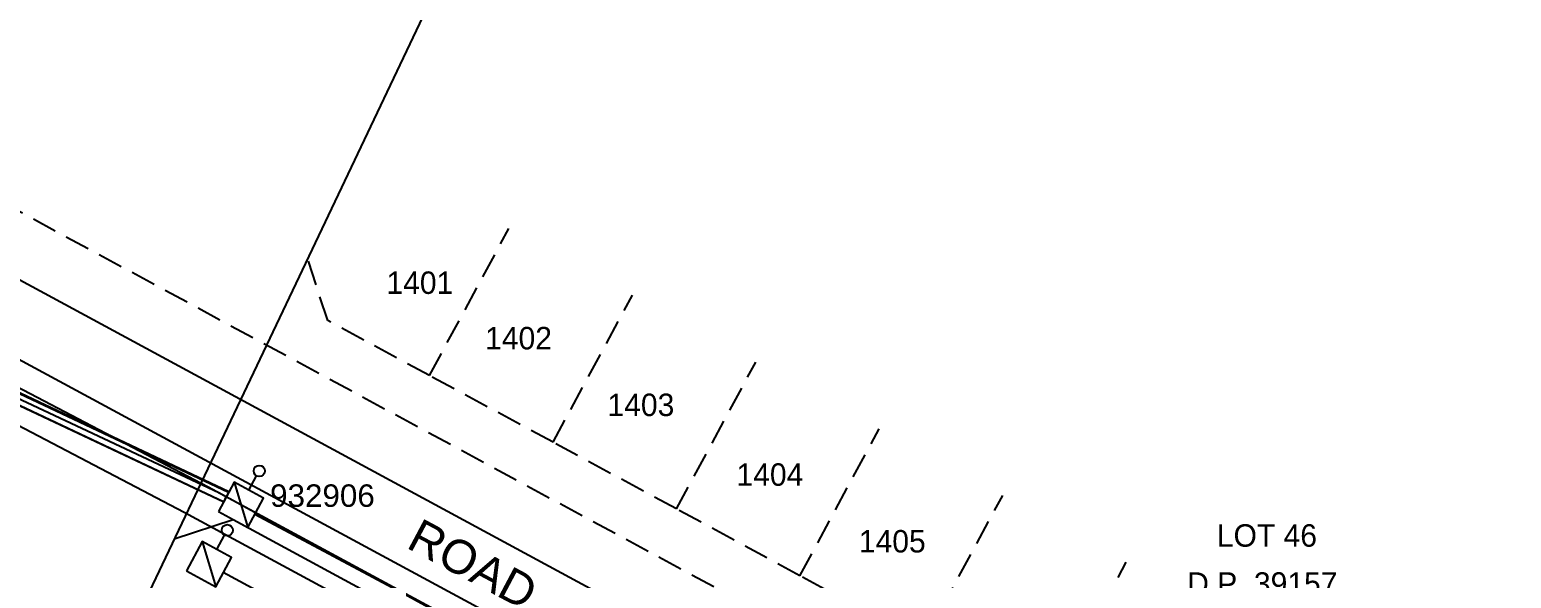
# Model space of a CAD drawing. Header units: metres. Extents: x 303507 to 304452, y 6274483 to 6275961.
# Drawn here: x 303586.5 to 303718.5, y 6275204.1 to 6275253 of the extents above; entities that cross this region are included whole.
import ezdxf
from ezdxf.enums import TextEntityAlignment as Align

# ---------------------------------------------------------------- set-up
doc = ezdxf.new("R2010")
doc.units = ezdxf.units.M
doc.header["$LTSCALE"] = 0.7
doc.linetypes.add('DASHED', pattern=[19.05, 12.7, -6.35])
doc.layers.get('0').update_dxf_attribs({"color": 6})
for name, color, linetype in [('_User Miscellaneous10', 8, 'Continuous'), ('_User Miscellaneous11', 7, 'Continuous'), ('_User Miscellaneous7', 150, 'Continuous'), ('_User Miscellaneous8', 7, 'Continuous'), ('_User Miscellaneous9', 8, 'Continuous'), ('Cadastre Developer_SP_NEW', 4, 'Continuous'), ('Cadastre Roads_SP_NEW', 8, 'Continuous'), ('Duct_SP_NEW', 2, 'Continuous'), ('Mains_HV_NEW_U72', 2, 'Continuous'), ('Mains_LV_NEW_R6', 2, 'Continuous'), ('Mains_LV_NEW_T84', 2, 'Continuous'), ('SupportsUG_SP_LV_SL_NEW', 2, 'Continuous'), ('Trench_SP_NEW', 2, 'Continuous')]:
    doc.layers.add(name, color=color, linetype=linetype)
doc.layers.add('_User Miscellaneous5', color=7, linetype='Continuous', lineweight=35)
doc.styles.add('ARIAL', font='arial.ttf', dxfattribs={"height": 2})
doc.styles.add('ARIAL 3.0', font='arial.ttf', dxfattribs={"height": 3})
doc.styles.add('COPPER', font='')
doc.styles.add('Dot', font='dotfont.shx', dxfattribs={"height": 2})
doc.styles.add('POLE_LABEL', font='arial.ttf')
doc.styles.add('SL_LABEL', font='arial.ttf')
doc.styles.get("Standard").update_dxf_attribs({"font": 'arial.ttf'})
doc.styles.add('style1', font='iso3098b.shx')
doc.styles.get('COPPER').set_extended_font_data('CopprplGoth Bd BT')
doc.linetypes.add('Cable New UG', pattern='A,8,-1,["x",style1,S=3.5,R=0,X=0.35,Y=-1],-3.5', length=12.5)
doc.linetypes.add('Cable Z', pattern='A,8,-1,["Z",Standard,S=2.5,R=0,X=0.35,Y=-1.25],-3.5', length=12.5)
doc.linetypes.add('IE Trench HV', pattern='A,8,-2,["/",style1,S=2.5,R=0,X=0.1,Y=-1],-4.5', length=14.5)

# ---------------------------------------------------------------- blocks, each defined once
blk = doc.blocks.new('*U107')
at = {"layer": '_User Miscellaneous7', "lineweight": -3}
for points in [[(0, -3.03), (0, -1.58)], [(-1.49, -3.03), (1.5, -6.01)]]:
    blk.add_lwpolyline(points, dxfattribs=at)
blk.add_lwpolyline([(-1.49, -6), (1.49, -6), (1.49, -3.03), (-1.49, -3.03)], close=True, dxfattribs=at)
blk.add_circle((0, -1.08), 0.5, dxfattribs=at)
at = {"layer": '_User Miscellaneous8', "color": 2, "lineweight": -3}
blk.add_lwpolyline([(-1.49, 0), (1.49, 0), (1.49, 2.97), (-1.49, 2.97)], close=True, dxfattribs=at)
blk.add_lwpolyline([(-1.49, 2.97), (1.5, -0.01)], dxfattribs=at)
at = {"style": 'POLE_LABEL', "flags": 9}
blk.add_attdef('STRUCTURE_PLANT_NUMBER', text='', height=0.2, dxfattribs=at).set_placement((1.64, 1.73), align=Align.MIDDLE_LEFT)
for tag, flags, p in [('STREET_CODE', 9, (1.64, 1.49)), ('COLUMN_TYPE', 9, (1.64, 1.29)), ('OWNED_BY', 9, (1.64, 1.09)), ('OPERATED_BY', 9, (1.64, 0.89)), ('STATE', 9, (1.64, 0.49)), ('MAINTAINED_BY', 9, (1.64, 0.69)), ('USAGE', 9, (1.64, 0.29)), ('LEGEND', 9, (1.64, 0.09)), ('SUBURB', 9, (1.64, -0.31)), ('STREETNAME', 9, (1.64, -0.51)), ('Z', 1, (1.64, -1.31)), ('PARENT', 9, (1.64, -0.11)), ('LOCATION', 9, (1.64, -0.71)), ('NOTES', 9, (1.64, -0.91)), ('LABEL_ALIGNMENT', 9, (1.64, -1.11))]:
    blk.add_attdef(tag, text='', height=0.2, dxfattribs=dict(flags=flags)).set_placement(p, align=Align.MIDDLE_LEFT)
at = {"layer": '_User Miscellaneous5', "style": 'ARIAL', "flags": 8}
blk.add_attdef('ASSET_NUM', text='', height=2, dxfattribs=at).set_placement((2, 3.49), align=Align.MIDDLE_LEFT)
blk = doc.blocks.new('*U66')
at = {"layer": '_User Miscellaneous8', "color": 2}
blk.add_line((0, 0), (0, 1.45), dxfattribs=at)
blk.add_circle((0, 1.95), 0.5, dxfattribs=at)
for tag, p, flags in [('Z', (0, 0), 1), ('OPERATED_BY', (0, -9.61), 9)]:
    blk.add_attdef(tag, p, '', height=0.2, dxfattribs=dict(flags=flags))
at = {"style": 'SL_LABEL', "flags": 9}
blk.add_attdef('STREET_CODE', text='', height=0.2, dxfattribs=at).set_placement((0, -0.2), align=Align.MIDDLE_LEFT)
at = {"flags": 9}
for tag, p in [('CONSTRUCTED_VOLTAGE', (0, -0.4)), ('CONTROL_TYPE', (0, -0.6)), ('OPERATING_VOLTAGE', (0, -1.4)), ('LANTERN_PURPOSE', (0, -0.8)), ('LANTERN_TYPE', (0, -1)), ('NO_PHASES', (0, -1.2)), ('ORIENTATION', (0, -1.6)), ('OWNED_BY', (0, -1.8)), ('STATE', (0, -2)), ('CEXIST', (0, -2.4)), ('CNEW', (0, -2.6)), ('USAGE', (0, -2.2)), ('CNUMBER', (0, -2.8)), ('CREMOVE', (0, -3)), ('CREPLACE', (0, -3.2)), ('LKINGHEIGHT', (0, -3.4)), ('LBRACKET', (0, -3.6)), ('LBRACKETVOCAB', (0, -3.8)), ('LCATEGORY', (0, -4)), ('LCHARGE1', (0, -4.2)), ('LCHARGE1PERCENT', (0, -4.4)), ('LCHARGE2', (0, -4.6)), ('LCHARGE2PERCENT', (0, -4.8)), ('LCHARGE3', (0, -5)), ('LCHARGE3PERCENT', (0, -5.2)), ('LEXIST', (0, -5.4)), ('LLAMP', (0, -5.6)), ('LLAMPVOCAB', (0, -5.8)), ('LMAST', (0, -6)), ('LMASTVOCAB', (0, -6.2)), ('LNEW', (0, -6.4)), ('LANTNUMBER', (0, -6.6)), ('LOUTREACH', (0, -7)), ('LOUTREACHVOCAB', (0, -7.2)), ('LRATECODE', (0, -7.4)), ('LREMOVE', (0, -7.6)), ('LREPLACE', (0, -7.8)), ('LTYPE', (0, -8)), ('SUBURB', (0, -8.6)), ('STREETNAME', (0, -8.8)), ('LTYPEVOCAB', (0, -8.2)), ('LEGEND', (0, -8.4)), ('LOCATION', (0, -9)), ('NOTES', (0, -9.2)), ('MAINTAINED_BY', (0, -9.86))]:
    blk.add_attdef(tag, text='', height=0.2, dxfattribs=at).set_placement(p, align=Align.MIDDLE_LEFT)

msp = doc.modelspace()

# ---------------------------------------------------------------- linework, layer by layer
at = {"layer": '_User Miscellaneous10', "linetype": 'DASHED', "ltscale": 0.25}
for p, q in [((303622.1, 6275222.18), (303629.17, 6275235.28)), ((303613.03, 6275227.08), (303611.23, 6275232.6)), ((303633.1, 6275216.24), (303640.17, 6275229.33)), ((303622.1, 6275222.18), (303613.03, 6275227.08)), ((303644.09, 6275210.3), (303651.17, 6275223.39)), ((303633.1, 6275216.24), (303622.1, 6275222.18)), ((303655.09, 6275204.36), (303662.16, 6275217.45)), ((303644.09, 6275210.3), (303633.1, 6275216.24)), ((303666.09, 6275198.42), (303673.16, 6275211.5)), ((303655.09, 6275204.36), (303644.09, 6275210.3)), ((303677.09, 6275192.47), (303684.16, 6275205.56)), ((303666.09, 6275198.42), (303655.09, 6275204.36))]:
    msp.add_line(p, q, dxfattribs=at)
msp.add_lwpolyline([(303583.88, 6275237.72), (303821.83, 6275109.15, 0.414214), (303831.99, 6275112.19), (303837.62, 6275122.6)], format="xyb", dxfattribs=at)
at = {"layer": '_User Miscellaneous11'}
for p, q in [((303562.58, 6275231.43), (303604.2, 6275211.81)), ((303562.17, 6275230.56), (303603.8, 6275210.94)), ((303603.8, 6275210.94), (303604, 6275211.37)), ((303604.2, 6275211.81), (303604, 6275211.37))]:
    msp.add_line(p, q, dxfattribs=at)
at = {"layer": '_User Miscellaneous9', "flags": 128}
msp.add_lwpolyline([(303571.2, 6275215.02), (303571.62, 6275217.15, -0.505637), (303585.45, 6275223.68), (303679.06, 6275173.1, -0.414214), (303682.1, 6275162.94), (303671.62, 6275143.55)], format="xyb", dxfattribs=at)
at = {"layer": 'Cadastre Roads_SP_NEW', "color": 4}
for p, q in [((303630.32, 6275272.74), (303592.21, 6275192.6)), ((303599.36, 6275207.65), (303604.6, 6275209.36)), ((303604.6, 6275209.36), (303621.53, 6275200.21))]:
    msp.add_line(p, q, dxfattribs=at)
at = {"layer": 'Cadastre Roads_SP_NEW', "linetype": 'Continuous', "ltscale": 0.35, "flags": 128}
msp.add_lwpolyline([(303581.96, 6275232.67), (303898.9, 6275061.26), (303911.49, 6275065.95)], dxfattribs=at)
at = {"layer": 'Duct_SP_NEW'}
for p, q in [((303604.22, 6275211.84), (303562.59, 6275231.47)), ((303603.78, 6275210.9), (303562.15, 6275230.53)), ((303603.78, 6275210.9), (303604, 6275211.37)), ((303604.22, 6275211.84), (303604, 6275211.37))]:
    msp.add_line(p, q, dxfattribs=at)
at = {"layer": 'Mains_HV_NEW_U72', "color": 2, "linetype": 'Cable New UG', "flags": 128}
for points in [[(303563.34, 6275232.72), (303602.37, 6275212.27), (303657.38, 6275182.55), (303678.66, 6275171.05), (303680.63, 6275164.44), (303663.76, 6275133.21)], [(303556.32, 6275215.97), (303558.85, 6275231.68), (303600.23, 6275210.02), (303655.95, 6275179.91), (303676.14, 6275169), (303677.4, 6275164.77), (303662.55, 6275137.27)]]:
    msp.add_lwpolyline(points, dxfattribs=at)
at = {"layer": 'Mains_LV_NEW_R6', "color": 2, "linetype": 'Cable Z', "flags": 128}
msp.add_lwpolyline([(303603.71, 6275204.68), (303629.06, 6275191), (303631.44, 6275195.41)], dxfattribs=at)
at = {"layer": 'Mains_LV_NEW_T84', "linetype": 'Cable New UG', "flags": 128}
msp.add_lwpolyline([(303628.37, 6275198.05), (303603.33, 6275211.73), (303560.37, 6275231.9)], dxfattribs=at)
at = {"layer": 'Trench_SP_NEW', "linetype": 'IE Trench HV', "flags": 128}
msp.add_lwpolyline([(303606.54, 6275209.83), (303631.05, 6275196.74)], dxfattribs=at)

# ---------------------------------------------------------------- block references
at = {"layer": 'SupportsUG_SP_LV_SL_NEW', "ltscale": 0.5, "rotation": 331.6426605062582}
msp.add_blockref('*U66', (303606.01, 6275211.97), dxfattribs=at)
at = {"layer": 'SupportsUG_SP_LV_SL_NEW', "ltscale": 0.5}
ref = msp.add_blockref('*U107', (303604.6, 6275209.36), dxfattribs=dict(at, rotation=331.6426605062582))
ref.add_attrib('ASSET_NUM_001', '932906', (303607.9, 6275210.49), dxfattribs={"layer": '_User Miscellaneous5', "height": 2, "style": 'ARIAL'})

# ---------------------------------------------------------------- texts
at = {"layer": 'Cadastre Developer_SP_NEW', "ltscale": 20, "style": 'COPPER'}
for s, p in [('LOT 46', (303692.23, 6275206.94)), ('D.P. 39157', (303689.59, 6275202.66))]:
    msp.add_text(s, height=2, dxfattribs=at).set_placement(p)
at = {"layer": 'Cadastre Roads_SP_NEW', "color": 3, "style": 'ARIAL 3.0'}
msp.add_text('ROAD', height=3, rotation=332, dxfattribs=at).set_placement((303619.92, 6275206.9))

# ---------------------------------------------------------------- next in the draw order: texts
at = {"layer": 'Cadastre Developer_SP_NEW', "color": 8, "char_height": 2, "attachment_point": 5, "style": 'Dot', "bg_fill": 3, "box_fill_scale": 1, "bg_fill_color": 256, "bg_fill_transparency": 0}
for s, insert in [('1401', (303621.24, 6275230.44)), ('1402', (303630.03, 6275225.5)), ('1403', (303640.93, 6275219.56)), ('1404', (303652.42, 6275213.35)), ('1405', (303663.32, 6275207.41))]:
    msp.add_mtext(s, dxfattribs=dict(at, insert=insert))

doc.saveas('drawing.dxf')
